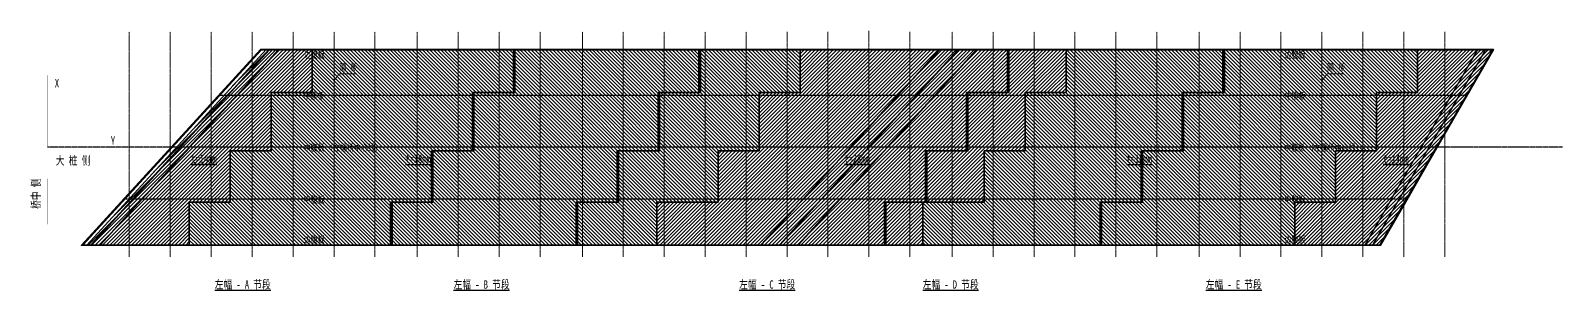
# Model space of a CAD drawing. Extents: x -158665 to 747974, y -1078007 to -307893.
# Drawn here: x 633932 to 746187, y -721526 to -702522 of the extents above; entities that cross this region are included whole.
import ezdxf

# ---------------------------------------------------------------- set-up
doc = ezdxf.new("R2010")
doc.units = 0
doc.header["$LTSCALE"] = 0.02
doc.header["$MEASUREMENT"] = 0
for name, pattern in [('CENTER', [2, 1.25, -0.25, 0.25, -0.25]), ('CENTER2', [28.575, 19.05, -3.175, 3.175, -3.175]), ('PHANTOM', [63.5, 31.75, -6.35, 6.35, -6.35, 6.35, -6.35])]:
    doc.linetypes.add(name, pattern=pattern)
doc.layers.get('0').update_dxf_attribs({"linetype": 'CONTINUOUS'})
doc.layers.add('1图框轮廓', color=7, linetype='CONTINUOUS', lineweight=35)
doc.layers.add('3中心线层', color=1, linetype='CENTER', lineweight=13)
doc.styles.add('仿宋', font='仿宋_GB2312_1.ttf', dxfattribs={"width": 0.7})
pattern_1 = [(45, (398483.68, -664604.6), (-132.58252, 132.58252), [])]
pattern_2 = [(135, (398483.68, -664604.6), (-132.58252, -132.58252), [])]

msp = doc.modelspace()

# ---------------------------------------------------------------- hatches: boundary and pattern name
at = {"linetype": 'PHANTOM', "ltscale": 10}
h = msp.add_hatch(dxfattribs=at)
h.set_pattern_fill('ANSI31', color=8, scale=1500, style=0)
h.set_pattern_definition(pattern_1)
h.paths.add_polyline_path([(648562.6, -711316), (651562.6, -711316), (651562.6, -707046), (654562.6, -707046), (654562.6, -703894), (651182.3, -703894), (638053.8, -718224), (645562.6, -718224), (645562.6, -715066), (648562.6, -715066)])
h.paths.add_polyline_path([(645566.1, -712335.1), (647740, -712335.1), (647740, -711487.9), (645566.1, -711487.9)], flags=24)
h = msp.add_hatch(dxfattribs=at)
h.set_pattern_fill('ANSI31', color=8, scale=1500, angle=90, style=0)
h.set_pattern_definition(pattern_2)
h.paths.add_polyline_path([(684318.6, -711316), (687318.6, -711316), (687318.6, -707046), (690318.2, -707046), (690318.2, -703894), (654562.6, -703894), (654562.6, -707046), (651562.6, -707046), (651562.6, -711316), (648562.6, -711316), (648562.6, -715066), (645562.6, -715066), (645562.6, -718224), (679815.6, -718224), (679815.6, -715066), (684318.6, -715066)])
h.paths.add_polyline_path([(661254.8, -712338.4), (663435.2, -712338.4), (663435.2, -711471.5), (661254.8, -711471.5)], flags=24)
h = msp.add_hatch(dxfattribs=at)
h.set_pattern_fill('ANSI31', color=8, scale=1500, style=0)
h.set_pattern_definition(pattern_1)
h.paths.add_polyline_path([(709815.2, -703894), (690318.2, -703894), (690318.2, -707046), (687318.6, -707046), (687318.6, -711316), (684318.6, -711316), (684318.6, -715066), (679815.6, -715066), (679815.6, -718224), (699315.6, -718224), (699315.6, -715072), (703815.6, -715072), (703815.6, -711322), (706815.6, -711322), (706815.6, -707052), (709815.2, -707052)])
h.paths.add_polyline_path([(741138.9, -703894), (735568.6, -703894), (735568.6, -707052), (732568.6, -707052), (732568.6, -711322), (729568.6, -711322), (729568.6, -715072), (726568.6, -715072), (726568.6, -718224), (732865.5, -718224)])
h.paths.add_polyline_path([(693422.5, -712338.4), (695602.9, -712338.4), (695602.9, -711471.5), (693422.5, -711471.5)], flags=24)
h.paths.add_polyline_path([(732911, -712335.1), (735084.9, -712335.1), (735084.9, -711487.9), (732911, -711487.9)], flags=24)
h = msp.add_hatch(dxfattribs=at)
h.set_pattern_fill('ANSI31', color=8, scale=1500, angle=90, style=0)
h.set_pattern_definition(pattern_2)
h.paths.add_polyline_path([(732568.6, -707052), (735568.6, -707052), (735568.6, -703894), (709815.2, -703894), (709815.2, -707052), (706815.6, -707052), (706815.6, -711322), (703815.6, -711322), (703815.6, -715072), (699315.6, -715072), (699315.6, -718224), (726568.6, -718224), (726568.6, -715072), (729568.6, -715072), (729568.6, -711322), (732568.6, -711322)])
h.paths.add_polyline_path([(714093.4, -712338.4), (716273.8, -712338.4), (716273.8, -711471.5), (714093.4, -711471.5)], flags=24)

# ---------------------------------------------------------------- linework, layer by layer
at = {"color": 7, "linetype": 'PHANTOM', "ltscale": 10}
for p, q in [((650745.7, -703934), (741115.9, -703934)), ((739196.2, -707259), (647699.4, -707259)), ((734808.3, -714859), (640736.6, -714859)), ((637690.7, -718184), (732888.6, -718184))]:
    msp.add_line(p, q, dxfattribs=at)
at = {"color": 1, "ltscale": 3}
for p, q in [((649233.2, -707046), (649268.4, -707046)), ((649233.2, -707049), (649268.4, -707049)), ((641885.6, -715066), (641920.9, -715066)), ((641885.6, -715069), (641920.9, -715069))]:
    msp.add_line(p, q, dxfattribs=at)
at = {"color": 6, "linetype": 'PHANTOM', "ltscale": 15}
msp.add_line((746187.1, -711059), (635165.3, -711059), dxfattribs=at)
at = {"color": 7, "ltscale": 3}
for points in [[(640459, -711059, 0, 250, 0), (639584, -711059, 20, 20, 0), (635165.3, -711059, 20, 20, 0), (635165.3, -706640.3, 250, 0, 0), (635165.3, -705765.3, 0, 0, 0)], [(635165.3, -713363.8, 20, 20, 0), (635165.3, -715854.3, 250, 0, 0), (635165.3, -716729.3, 0, 0, 0)]]:
    msp.add_lwpolyline(points, format="xyseb", dxfattribs=at)
at = {"layer": '1图框轮廓', "color": 3}
for p, q in [((739317.4, -707049), (741138.9, -703894)), ((736852.1, -711319), (739317.4, -707049)), ((734687.1, -715069), (736852.1, -711319)), ((732865.5, -718224), (734687.1, -715069))]:
    msp.add_line(p, q, dxfattribs=at)
at = {"layer": '1图框轮廓', "color": 1}
msp.add_line((663418.6, -711319), (663418.6, -715069), dxfattribs=at)
at = {"layer": '1图框轮廓', "color": 3}
msp.add_lwpolyline([(669312.6, -707049), (669312.6, -703894), (650782.3, -703894), (647891.9, -707049), (643980, -711319), (640544.5, -715069), (637654, -718224), (660312.6, -718224), (660312.6, -715069)], dxfattribs=at)
at = {"layer": '1图框轮廓', "color": 1}
for points in [[(660312.6, -715069), (663312.6, -715069), (663312.6, -711319), (666312.6, -711319), (666312.6, -707049), (669312.6, -707049), (669312.6, -703894), (650782.3, -703894), (647891.9, -707049), (643980, -711319), (640544.5, -715069), (637654, -718224), (660312.6, -718224)], [(679912.6, -707049), (682912.6, -707049), (682912.6, -703894), (669418.6, -703894), (669418.6, -707049), (666418.6, -707049), (666418.6, -711319), (663418.6, -711319), (663418.6, -715069), (660418.6, -715069), (660418.6, -718224), (673912.6, -718224), (673912.6, -715069), (676912.6, -715069), (676912.6, -711319), (679912.6, -711319)], [(699512.6, -711319), (702512.6, -711319), (702512.6, -707049), (705512.6, -707049), (705512.6, -703894), (683018.6, -703894), (683018.6, -707049), (680018.6, -707049), (680018.6, -711319), (677018.6, -711319), (677018.6, -715069), (674018.6, -715069), (674018.6, -718224), (696512.6, -718224), (696512.6, -715069), (699512.6, -715069)], [(712312.6, -715069), (715312.6, -715069), (715312.6, -711319), (718312.6, -711319), (718312.6, -707049), (721312.6, -707049), (721312.6, -703894), (705618.6, -703894), (705618.6, -707049), (702618.6, -707049), (702618.6, -711319), (699618.6, -711319), (699618.6, -715069), (696618.6, -715069), (696618.6, -718224), (712312.6, -718224)], [(736852.1, -711319), (739317.4, -707049), (741138.9, -703894), (721418.6, -703894), (721418.6, -707049), (718418.6, -707049), (718418.6, -711319), (715418.6, -711319), (715418.6, -715069), (712418.6, -715069), (712418.6, -718224), (732865.5, -718224), (734687.1, -715069)]]:
    msp.add_lwpolyline(points, close=True, dxfattribs=at)
at = {"layer": '1图框轮廓', "color": 6, "ltscale": 3}
for points in [[(638053.8, -718224), (645562.6, -718224), (645562.6, -715072), (645562.6, -715066), (648562.6, -715066), (648562.6, -711322), (648562.6, -711316), (651562.6, -711316), (651562.6, -707052), (651562.6, -707046), (654562.6, -707046), (654562.6, -703894), (651182.3, -703894), (638053.8, -718224)], [(741138.9, -703894), (735568.6, -703894), (735568.6, -707052), (732568.6, -707052), (732568.6, -711322), (729568.6, -711322), (729568.6, -715072), (726568.6, -715072), (726568.6, -718224), (732865.5, -718224), (741138.9, -703894)]]:
    msp.add_lwpolyline(points, dxfattribs=at)
at = {"layer": '1图框轮廓', "color": 7, "ltscale": 3}
for points in [[(687318.6, -707046), (690318.2, -707046), (690318.2, -703894), (654562.6, -703894), (654562.6, -707046), (651562.6, -707046), (651562.6, -711316), (648562.6, -711316), (648562.6, -715066), (645562.6, -715066), (645562.6, -718224), (679815.6, -718224), (679815.6, -715066), (684318.6, -715066), (684318.6, -711316), (687318.6, -711316)], [(729568.6, -711322), (732568.6, -711322), (732568.6, -707052), (735568.6, -707052), (735568.6, -703894), (709815.2, -703894), (709815.2, -707052), (706815.6, -707052), (706815.6, -711322), (703815.6, -711322), (703815.6, -715072), (699315.6, -715072), (699315.6, -718224), (726568.6, -718224), (726568.6, -715072), (729568.6, -715072)]]:
    msp.add_lwpolyline(points, close=True, dxfattribs=at)
at = {"layer": '1图框轮廓', "color": 33, "ltscale": 3}
msp.add_lwpolyline([(679815.6, -718224), (679815.6, -715066), (684318.6, -715066), (684318.6, -711316), (687318.6, -711316), (687318.6, -707046), (690318.2, -707046), (690318.2, -703894), (709815.2, -703894), (709815.2, -707052), (706815.6, -707052), (706815.6, -711322), (703815.6, -711322), (703815.6, -715072), (699315.6, -715072), (699315.6, -718224), (679815.6, -718224)], dxfattribs=at)
at = {"layer": '3中心线层', "color": 7, "linetype": 'CENTER2', "ltscale": 20}
for p, q in [((731565.3, -719068.9), (731565.3, -702607.7)), ((734565.3, -719068.9), (734565.3, -702607.7)), ((737565.3, -719068.9), (737565.3, -702607.7))]:
    msp.add_line(p, q, dxfattribs=at)
for points in [[(641165.3, -702607.7), (641165.3, -719068.9)], [(644165.3, -702607.7), (644165.3, -719068.9)], [(647165.3, -702607.7), (647165.3, -719068.9)], [(650165.3, -702607.7), (650165.3, -719068.9)], [(653165.3, -702607.7), (653165.3, -719068.9)], [(656165.3, -702607.7), (656165.3, -719068.9)], [(659165.3, -702607.7), (659165.3, -719068.9)], [(662265.3, -702607.7), (662265.3, -719068.9)], [(665265.3, -702607.7), (665265.3, -719068.9)], [(668265.3, -702607.7), (668265.3, -719068.9)], [(671265.3, -702607.7), (671265.3, -719068.9)], [(674365.3, -702607.7), (674365.3, -719068.9)], [(677365.3, -702607.7), (677365.3, -719068.9)], [(680365.3, -702607.7), (680365.3, -719068.9)], [(683365.4, -702607.7), (683365.4, -719068.9)], [(686365.3, -702607.7), (686365.3, -719068.9)], [(689365.3, -719068.9), (689365.3, -702607.7)], [(692365.3, -719068.9), (692365.3, -702607.7)], [(695365.3, -719068.9), (695365.3, -702521.7)], [(698365.3, -719068.9), (698365.3, -702607.7)], [(701465.3, -702607.7), (701465.3, -719068.9)], [(704465.3, -702607.7), (704465.3, -719068.9)], [(707465.3, -702607.7), (707465.3, -719068.9)], [(710465.3, -702607.7), (710465.3, -719068.9)], [(713465.3, -702607.7), (713465.3, -719068.9)], [(716465.3, -702607.7), (716465.3, -719068.9)], [(719565.3, -702607.7), (719565.3, -719068.9)], [(722565.3, -702607.7), (722565.3, -719068.9)], [(725565.3, -702607.7), (725565.3, -719068.9)], [(728565.3, -702607.7), (728565.3, -719068.9)], [(656165.3, -706193.9), (656547.1, -705676), (657748.4, -705676)], [(728565.3, -706193.9), (728947.1, -705676), (730148.4, -705676)]]:
    msp.add_lwpolyline(points, dxfattribs=at)
at = {"layer": '3中心线层', "color": 1, "linetype": 'CENTER', "ltscale": 10}
for points in [[(637725.7, -718224), (650854.2, -703894)], [(638331.9, -718224), (651460.4, -703894)], [(652138.5, -703894), (639010, -718224)], [(687443.5, -718224), (700574.5, -703894)], [(688799.8, -718224), (701930.9, -703894)], [(690156.2, -718224), (703287.2, -703894)], [(731710.8, -718224), (739984.2, -703894)], [(732288.2, -718224), (740561.6, -703894)], [(732804.3, -718224), (741081.5, -703887.5)]]:
    msp.add_lwpolyline(points, dxfattribs=at)
at = {"layer": '3中心线层', "color": 181, "linetype": 'ByBlock', "ltscale": 10}
for points in [[(650799.9, -703934), (650819.1, -703951.5), (637779.9, -718184), (637760.8, -718166.4), (650799.9, -703934)], [(651406.1, -703934), (651425.3, -703951.5), (638386.2, -718184), (638367, -718166.4), (651406.1, -703934)]]:
    msp.add_lwpolyline(points, dxfattribs=at)
at = {"layer": '3中心线层', "color": 7, "linetype": 'ByBlock', "ltscale": 10}
for points in [[(647796.3, -707251), (647777.1, -707233.4), (650799.9, -703934), (650819.1, -703951.5), (647796.3, -707251)], [(648402.5, -707251), (648383.3, -707233.4), (651406.1, -703934), (651425.3, -703951.5), (648402.5, -707251)], [(649080.6, -707251), (649061.4, -707233.4), (652084.2, -703934), (652103.4, -703951.5), (649080.6, -707251)], [(697520.6, -707246), (697501.4, -707228.4), (700520.2, -703934), (700539.4, -703951.5), (697520.6, -707246)], [(698876.9, -707246), (698857.8, -707228.4), (701876.6, -703934), (701895.7, -703951.5), (698876.9, -707246)], [(700233.3, -707246), (700214.1, -707228.4), (703232.9, -703934), (703252.1, -703951.5), (700233.3, -707246)], [(738061.1, -707251), (738038.6, -707238), (739946.1, -703934), (739968.7, -703947), (738061.1, -707251)], [(738638.4, -707251), (738615.9, -707238), (740523.5, -703934), (740546, -703947), (738638.4, -707251)], [(739154.6, -707251), (739132.1, -707238), (741039.6, -703934), (741062.2, -703947), (739154.6, -707251)], [(644314.9, -711051), (644295.7, -711033.4), (647746.3, -707267), (647765.5, -707284.5), (644314.9, -711051)], [(644921.1, -711051), (644901.9, -711033.4), (648352.6, -707267), (648371.7, -707284.5), (644921.1, -711051)], [(645599.2, -711051), (645580.1, -711033.4), (649030.7, -707267), (649049.9, -707284.5), (645599.2, -711051)], [(694034, -711051), (694014.8, -711033.4), (697461.5, -707272), (697480.7, -707289.5), (694034, -711051)], [(695390.3, -711051), (695371.1, -711033.4), (698817.9, -707272), (698837, -707289.5), (695390.3, -711051)], [(696746.7, -711051), (696727.5, -711033.4), (700174.2, -707272), (700193.4, -707289.5), (696746.7, -711051)], [(735867.2, -711051), (735844.6, -711038), (738021.8, -707267), (738044.3, -707280), (735867.2, -711051)], [(736444.5, -711051), (736422, -711038), (738599.2, -707267), (738621.7, -707280), (736444.5, -711051)], [(736960.7, -711051), (736938.1, -711038), (739115.3, -707267), (739137.9, -707280), (736960.7, -711051)], [(640833.5, -714851), (640814.3, -714833.4), (644265, -711067), (644284.1, -711084.5), (640833.5, -714851)], [(641439.7, -714851), (641420.6, -714833.4), (644871.2, -711067), (644890.4, -711084.5), (641439.7, -714851)], [(642117.8, -714851), (642098.7, -714833.4), (645549.3, -711067), (645568.5, -711084.5), (642117.8, -714851)], [(690556.5, -714846), (690537.3, -714828.4), (693984, -711067), (694003.2, -711084.5), (690556.5, -714846)], [(691912.8, -714846), (691893.7, -714828.4), (695340.4, -711067), (695359.6, -711084.5), (691912.8, -714846)], [(693269.2, -714846), (693250, -714828.4), (696696.7, -711067), (696715.9, -711084.5), (693269.2, -714846)], [(733673.2, -714851), (733650.7, -714838), (735827.9, -711067), (735850.4, -711080), (733673.2, -714851)], [(734250.6, -714851), (734228.1, -714838), (736405.3, -711067), (736427.8, -711080), (734250.6, -714851)], [(734766.7, -714851), (734744.2, -714838), (736921.4, -711067), (736943.9, -711080), (734766.7, -714851)], [(640783.6, -714867), (640802.7, -714884.5), (637779.9, -718184), (637760.8, -718166.4), (640783.6, -714867)], [(641389.8, -714867), (641409, -714884.5), (638386.2, -718184), (638367, -718166.4), (641389.8, -714867)], [(642067.9, -714867), (642087.1, -714884.5), (639064.3, -718184), (639045.1, -718166.4), (642067.9, -714867)], [(687497.8, -718184), (687478.6, -718166.4), (690497.4, -714872), (690516.6, -714889.5), (687497.8, -718184)], [(688854.1, -718184), (688835, -718166.4), (691853.7, -714872), (691872.9, -714889.5), (688854.1, -718184)], [(690210.5, -718184), (690191.3, -718166.4), (693210.1, -714872), (693229.3, -714889.5), (690210.5, -718184)], [(731748.9, -718184), (731726.4, -718171), (733634, -714867), (733656.5, -714880), (731748.9, -718184)], [(732326.3, -718184), (732303.8, -718171), (734211.3, -714867), (734233.8, -714880), (732326.3, -718184)], [(732842.4, -718184), (732819.9, -718171), (734727.5, -714867), (734750, -714880), (732842.4, -718184)]]:
    msp.add_lwpolyline(points, dxfattribs=at)

# ---------------------------------------------------------------- texts
at = {"color": 7, "style": '仿宋', "width": 0.75}
for s, height, p in [('边腹板', 486, (653947.6, -704525.6)), ('隔 板', 486, (656555.9, -705454.7)), ('边腹板', 486, (725817.8, -704525.6)), ('隔 板', 486, (728955.9, -705454.7)), ('中腹板', 486, (653933.6, -707527.6)), ('中腹板', 486, (725846, -707527.6)), ('中腹板', 486, (653947.6, -711327.6)), ('（左幅桥中心线）', 486, (655599.3, -711327.6)), ('%%Ut=18mm', 607.5, (661399.3, -712193.9)), ('%%Ut=18mm', 607.5, (714237.9, -712193.9)), ('中腹板', 486, (725817.8, -711327.6)), ('（左幅桥中心线）', 486, (727469.5, -711327.6)), ('中腹板', 486, (653947.6, -715127.6)), ('中腹板', 486, (725817.8, -715127.6)), ('边腹板', 486, (653947.6, -718048.5)), ('边腹板', 486, (725817.8, -718048.5)), ('%%U左幅 - A 节段', 607.5, (647426.7, -721404.3)), ('%%U左幅 - B 节段', 607.5, (664930.2, -721404.3)), ('%%U左幅 - C 节段', 607.5, (685862.9, -721404.3)), ('%%U左幅 - D 节段', 607.5, (699307.5, -721404.3)), ('%%U左幅 - E 节段', 607.5, (720052.1, -721404.3))]:
    msp.add_text(s, height=height, rotation=360, dxfattribs=at).set_placement(p)
at = {"color": 7, "ltscale": 3, "style": '仿宋', "width": 0.75}
for s, rotation, p in [('X', 360, (635704.6, -706661.2)), ('Y', 360, (639810.8, -710873.6)), ('大 桩 侧', 360, (635774.8, -712339.9)), ('桥中 侧', 90, (634628.4, -715564.6))]:
    msp.add_text(s, height=607.5, rotation=rotation, dxfattribs=at).set_placement(p)
at = {"layer": '1图框轮廓', "color": 6, "ltscale": 3, "style": '仿宋', "width": 0.75}
for p in [(645707.3, -712193.9), (733052.2, -712193.9)]:
    msp.add_text('%%Ut=14mm', height=607.5, rotation=360, dxfattribs=at).set_placement(p)
at = {"layer": '1图框轮廓', "color": 33, "ltscale": 3, "style": '仿宋', "width": 0.75}
msp.add_text('%%Ut=28mm', height=607.5, rotation=360, dxfattribs=at).set_placement((693567, -712193.9))

doc.saveas('drawing.dxf')
